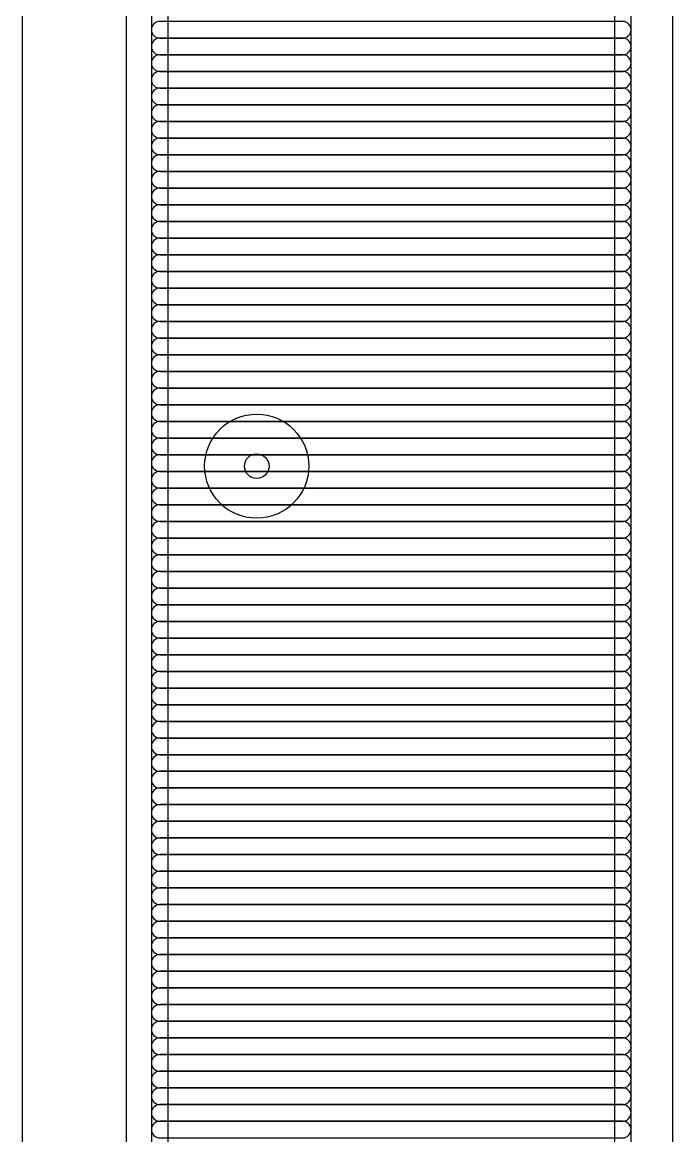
# Model space of a CAD drawing. Extents: x -5.7 to 75.5, y -5.1 to 79.7.
# Drawn here: x 59.69 to 75.55, y 27.49 to 54.64 of the extents above; entities that cross this region are included whole.
import ezdxf

# ---------------------------------------------------------------- set-up
doc = ezdxf.new("R2010")
doc.units = 0
for name, color, linetype in [('16', 175, 'CONTINUOUS'), ('18', 82, 'CONTINUOUS'), ('20', 30, 'CONTINUOUS'), ('44', 253, 'CONTINUOUS')]:
    doc.layers.add(name, color=color, linetype=linetype)

# ---------------------------------------------------------------- blocks, each defined once
blk = doc.blocks.new('ROUNDV')
blk.add_circle((0, 0), 0.5)

msp = doc.modelspace()

# ---------------------------------------------------------------- linework, layer by layer
at = {"layer": '16'}
for points in [[(74.1226, 72.4724), (74.1226, 2.9346, 1), (74.529, 2.9346), (74.529, 72.4724, 1)], [(62.23, 26.035), (62.23, 57.785, 1), (59.69, 57.785), (59.69, 26.035, 1)], [(63.246, 19.9563), (63.246, 56.9223, 1), (62.8396, 56.9223), (62.8396, 19.9563, 1)], [(63.0428, 54.2544), (74.3258, 54.2544, 1), (74.3258, 54.6608), (63.0428, 54.6608, 1)], [(63.0428, 53.848), (74.3258, 53.848, 1), (74.3258, 54.2544), (63.0428, 54.2544, 1)], [(63.0428, 53.4416), (74.3258, 53.4416, 1), (74.3258, 53.848), (63.0428, 53.848, 1)], [(63.0428, 53.0352), (74.3258, 53.0352, 1), (74.3258, 53.4416), (63.0428, 53.4416, 1)], [(63.0428, 52.6288), (74.3258, 52.6288, 1), (74.3258, 53.0352), (63.0428, 53.0352, 1)], [(63.0428, 52.2224), (74.3258, 52.2224, 1), (74.3258, 52.6288), (63.0428, 52.6288, 1)], [(63.0428, 51.816), (74.3258, 51.816, 1), (74.3258, 52.2224), (63.0428, 52.2224, 1)], [(63.0428, 51.4096), (74.3258, 51.4096, 1), (74.3258, 51.816), (63.0428, 51.816, 1)], [(63.0428, 51.0032), (74.3258, 51.0032, 1), (74.3258, 51.4096), (63.0428, 51.4096, 1)], [(63.0428, 50.5968), (74.3258, 50.5968, 1), (74.3258, 51.0032), (63.0428, 51.0032, 1)], [(63.0428, 50.1904), (74.3258, 50.1904, 1), (74.3258, 50.5968), (63.0428, 50.5968, 1)], [(63.0428, 49.784), (74.3258, 49.784, 1), (74.3258, 50.1904), (63.0428, 50.1904, 1)], [(63.0428, 49.3776), (74.3258, 49.3776, 1), (74.3258, 49.784), (63.0428, 49.784, 1)], [(63.0428, 48.9712), (74.3258, 48.9712, 1), (74.3258, 49.3776), (63.0428, 49.3776, 1)], [(63.0428, 48.5648), (74.3258, 48.5648, 1), (74.3258, 48.9712), (63.0428, 48.9712, 1)], [(63.0428, 48.1584), (74.3258, 48.1584, 1), (74.3258, 48.5648), (63.0428, 48.5648, 1)], [(63.0428, 47.752), (74.3258, 47.752, 1), (74.3258, 48.1584), (63.0428, 48.1584, 1)], [(63.0428, 47.3456), (74.3258, 47.3456, 1), (74.3258, 47.752), (63.0428, 47.752, 1)], [(63.0428, 46.9392), (74.3258, 46.9392, 1), (74.3258, 47.3456), (63.0428, 47.3456, 1)], [(63.0428, 46.5328), (74.3258, 46.5328, 1), (74.3258, 46.9392), (63.0428, 46.9392, 1)], [(63.0428, 46.1264), (74.3258, 46.1264, 1), (74.3258, 46.5328), (63.0428, 46.5328, 1)], [(63.0428, 45.72), (74.3258, 45.72, 1), (74.3258, 46.1264), (63.0428, 46.1264, 1)], [(63.0428, 45.3136), (74.3258, 45.3136, 1), (74.3258, 45.72), (63.0428, 45.72, 1)], [(63.0428, 44.9072), (74.3258, 44.9072, 1), (74.3258, 45.3136), (63.0428, 45.3136, 1)], [(63.0428, 44.5008), (74.3258, 44.5008, 1), (74.3258, 44.9072), (63.0428, 44.9072, 1)], [(63.0428, 44.0944), (74.3258, 44.0944, 1), (74.3258, 44.5008), (63.0428, 44.5008, 1)], [(63.0428, 43.688), (74.3258, 43.688, 1), (74.3258, 44.0944), (63.0428, 44.0944, 1)], [(63.0428, 43.2816), (74.3258, 43.2816, 1), (74.3258, 43.688), (63.0428, 43.688, 1)], [(63.0428, 42.8752), (74.3258, 42.8752, 1), (74.3258, 43.2816), (63.0428, 43.2816, 1)], [(63.0428, 42.4688), (74.3258, 42.4688, 1), (74.3258, 42.8752), (63.0428, 42.8752, 1)], [(63.0428, 42.0624), (74.3258, 42.0624, 1), (74.3258, 42.4688), (63.0428, 42.4688, 1)], [(63.0428, 41.656), (74.3258, 41.656, 1), (74.3258, 42.0624), (63.0428, 42.0624, 1)], [(63.0428, 41.2496), (74.3258, 41.2496, 1), (74.3258, 41.656), (63.0428, 41.656, 1)], [(63.0428, 40.8432), (74.3258, 40.8432, 1), (74.3258, 41.2496), (63.0428, 41.2496, 1)], [(63.0428, 40.4368), (74.3258, 40.4368, 1), (74.3258, 40.8432), (63.0428, 40.8432, 1)], [(63.0428, 40.0304), (74.3258, 40.0304, 1), (74.3258, 40.4368), (63.0428, 40.4368, 1)], [(63.0428, 39.624), (74.3258, 39.624, 1), (74.3258, 40.0304), (63.0428, 40.0304, 1)], [(63.0428, 39.2176), (74.3258, 39.2176, 1), (74.3258, 39.624), (63.0428, 39.624, 1)], [(63.0428, 38.8112), (74.3258, 38.8112, 1), (74.3258, 39.2176), (63.0428, 39.2176, 1)], [(63.0428, 38.4048), (74.3258, 38.4048, 1), (74.3258, 38.8112), (63.0428, 38.8112, 1)], [(63.0428, 37.9984), (74.3258, 37.9984, 1), (74.3258, 38.4048), (63.0428, 38.4048, 1)], [(63.0428, 37.592), (74.3258, 37.592, 1), (74.3258, 37.9984), (63.0428, 37.9984, 1)], [(63.0428, 37.1856), (74.3258, 37.1856, 1), (74.3258, 37.592), (63.0428, 37.592, 1)], [(63.0428, 36.7792), (74.3258, 36.7792, 1), (74.3258, 37.1856), (63.0428, 37.1856, 1)], [(63.0428, 36.3728), (74.3258, 36.3728, 1), (74.3258, 36.7792), (63.0428, 36.7792, 1)], [(63.0428, 35.9664), (74.3258, 35.9664, 1), (74.3258, 36.3728), (63.0428, 36.3728, 1)], [(63.0428, 35.56), (74.3258, 35.56, 1), (74.3258, 35.9664), (63.0428, 35.9664, 1)], [(63.0428, 35.1536), (74.3258, 35.1536, 1), (74.3258, 35.56), (63.0428, 35.56, 1)], [(63.0428, 34.7472), (74.3258, 34.7472, 1), (74.3258, 35.1536), (63.0428, 35.1536, 1)], [(63.0428, 34.3408), (74.3258, 34.3408, 1), (74.3258, 34.7472), (63.0428, 34.7472, 1)], [(63.0428, 33.9344), (74.3258, 33.9344, 1), (74.3258, 34.3408), (63.0428, 34.3408, 1)], [(63.0428, 33.528), (74.3258, 33.528, 1), (74.3258, 33.9344), (63.0428, 33.9344, 1)], [(63.0428, 33.1216), (74.3258, 33.1216, 1), (74.3258, 33.528), (63.0428, 33.528, 1)], [(63.0428, 32.7152), (74.3258, 32.7152, 1), (74.3258, 33.1216), (63.0428, 33.1216, 1)], [(63.0428, 32.3088), (74.3258, 32.3088, 1), (74.3258, 32.7152), (63.0428, 32.7152, 1)], [(63.0428, 31.9024), (74.3258, 31.9024, 1), (74.3258, 32.3088), (63.0428, 32.3088, 1)], [(63.0428, 31.496), (74.3258, 31.496, 1), (74.3258, 31.9024), (63.0428, 31.9024, 1)], [(63.0428, 31.0896), (74.3258, 31.0896, 1), (74.3258, 31.496), (63.0428, 31.496, 1)], [(63.0428, 30.6832), (74.3258, 30.6832, 1), (74.3258, 31.0896), (63.0428, 31.0896, 1)], [(63.0428, 30.2768), (74.3258, 30.2768, 1), (74.3258, 30.6832), (63.0428, 30.6832, 1)], [(63.0428, 29.8704), (74.3258, 29.8704, 1), (74.3258, 30.2768), (63.0428, 30.2768, 1)], [(63.0428, 29.464), (74.3258, 29.464, 1), (74.3258, 29.8704), (63.0428, 29.8704, 1)], [(63.0428, 29.0576), (74.3258, 29.0576, 1), (74.3258, 29.464), (63.0428, 29.464, 1)], [(63.0428, 28.6512), (74.3258, 28.6512, 1), (74.3258, 29.0576), (63.0428, 29.0576, 1)], [(63.0428, 28.2448), (74.3258, 28.2448, 1), (74.3258, 28.6512), (63.0428, 28.6512, 1)], [(63.0428, 27.8384), (74.3258, 27.8384, 1), (74.3258, 28.2448), (63.0428, 28.2448, 1)], [(63.0428, 27.432), (74.3258, 27.432, 1), (74.3258, 27.8384), (63.0428, 27.8384, 1)]]:
    msp.add_lwpolyline(points, format="xyb", close=True, dxfattribs=at)
at = {"layer": '20'}
msp.add_line((75.545, -5.08), (75.545, 79.68), dxfattribs=at)
at = {"layer": '44'}
msp.add_circle((65.405, 43.815), 0.3, dxfattribs=at)

# ---------------------------------------------------------------- block references
at = {"layer": '18', "xscale": 2.54, "yscale": 2.54}
msp.add_blockref('ROUNDV', (65.405, 43.815), dxfattribs=at)
msp.add_blockref('ROUNDV', (65.405, 43.815), dxfattribs=at)

doc.saveas('drawing.dxf')
